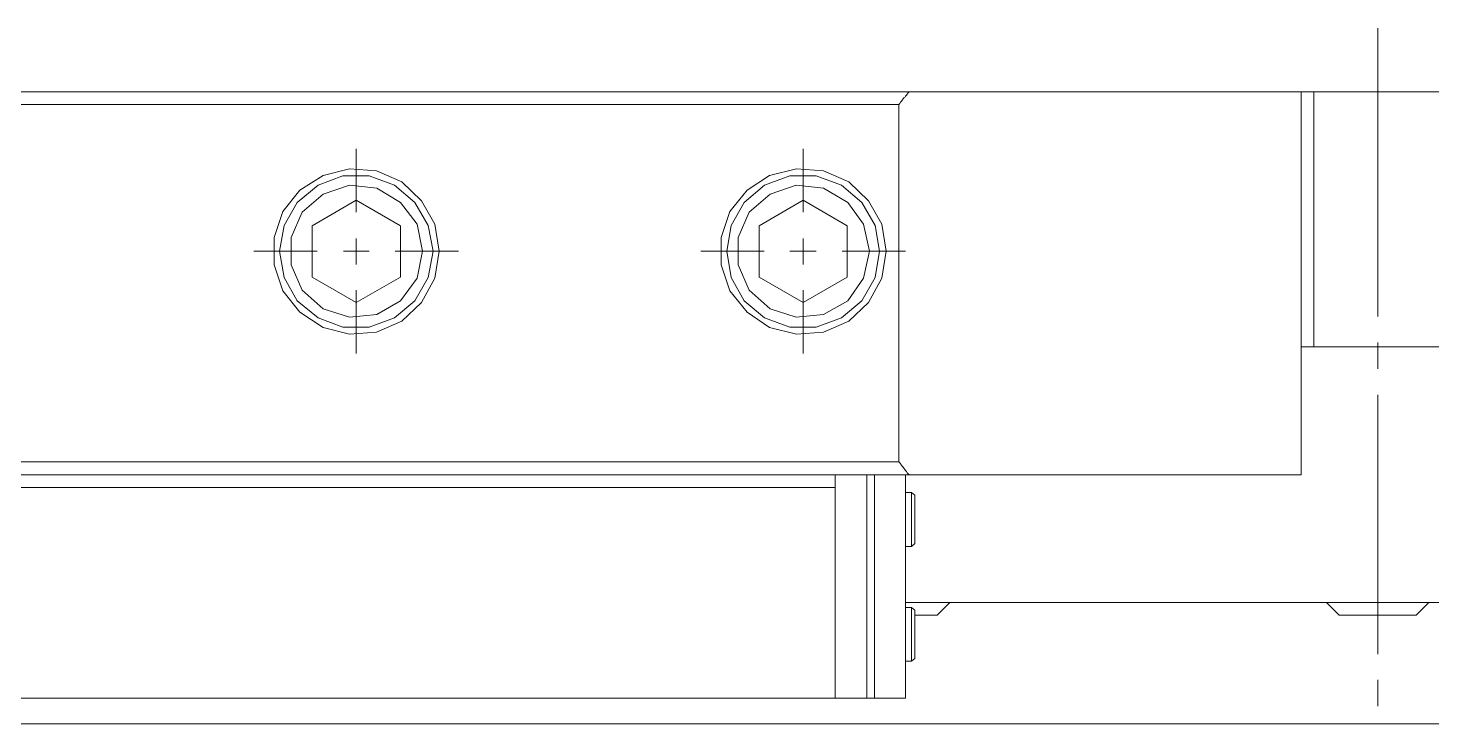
# Model space of a CAD drawing. Header units: millimetres. Extents: x 288 to 8834, y 20 to 9668.
# Drawn here: x 2965.4 to 3185.3, y 9157.8 to 9266.8 of the extents above; entities that cross this region are included whole.
import ezdxf

# ---------------------------------------------------------------- set-up
doc = ezdxf.new("R2010")
doc.units = ezdxf.units.MM
doc.layers.add('Layer1', color=7, linetype='Continuous')

# ---------------------------------------------------------------- blocks, each defined once
blk = doc.blocks.new('BLKF078')
at = {"layer": 'Layer1', "color": 7, "linetype": 'Continuous', "lineweight": 13}
for p, q in [((3102.48, 9255.67), (3102.31, 9255.5)), ((3102.56, 9255.85), (3102.48, 9255.67)), ((3102.74, 9255.93), (3102.56, 9255.85)), ((3102.82, 9256.1), (3102.74, 9255.93)), ((3102.99, 9256.28), (3102.82, 9256.1)), ((3103.08, 9256.45), (3102.99, 9256.28)), ((3103.25, 9256.62), (3103.08, 9256.45)), ((3103.42, 9256.79), (3103.25, 9256.62)), ((3101.96, 9254.98), (3101.79, 9254.81)), ((3101.79, 9254.81), (3101.79, 9198.84)), ((3102.05, 9255.16), (3101.96, 9254.98)), ((3102.22, 9255.33), (3102.05, 9255.16)), ((3102.31, 9255.5), (3102.22, 9255.33)), ((3101.79, 9198.84), (2773.78, 9198.84))]:
    blk.add_line(p, q, dxfattribs=at)
blk = doc.blocks.new('BLKF079')
at = {"layer": 'Layer1', "color": 7, "linetype": 'Continuous', "lineweight": 13}
for p, q in [((3101.79, 9198.84), (3101.96, 9198.67)), ((3101.96, 9198.67), (3102.05, 9198.49)), ((3102.05, 9198.49), (3102.22, 9198.32)), ((3102.22, 9198.32), (3102.31, 9198.15)), ((3102.31, 9198.15), (3102.48, 9197.98)), ((3102.48, 9197.98), (3102.56, 9197.81)), ((3102.56, 9197.81), (3102.74, 9197.63)), ((3102.74, 9197.63), (3102.82, 9197.46)), ((3102.82, 9197.46), (3102.99, 9197.29)), ((3102.99, 9197.29), (3103.08, 9197.12)), ((3103.08, 9197.12), (3103.25, 9196.94))]:
    blk.add_line(p, q, dxfattribs=at)
blk = doc.blocks.new('BLKF376')
at = {"layer": 'Layer1', "color": 7, "linetype": 'Continuous', "lineweight": 13}
for p, q in [((3084.74, 9243.62), (3080.78, 9242.15)), ((3088.87, 9243.62), (3084.74, 9243.62)), ((3092.83, 9242.15), (3088.87, 9243.62)), ((3080.78, 9242.15), (3077.59, 9239.48)), ((3096.02, 9239.48), (3092.83, 9242.15)), ((3077.59, 9239.48), (3075.52, 9235.87)), ((3098.09, 9235.87), (3096.02, 9239.48)), ((3075.52, 9235.87), (3074.83, 9231.82)), ((3098.77, 9231.82), (3098.09, 9235.87)), ((3074.83, 9231.82), (3075.52, 9227.69)), ((3075.52, 9227.69), (3077.59, 9224.07)), ((3096.02, 9224.07), (3098.09, 9227.69)), ((3077.59, 9224.07), (3080.78, 9221.4)), ((3092.83, 9221.4), (3096.02, 9224.07)), ((3080.78, 9221.4), (3084.74, 9219.94)), ((3088.87, 9219.94), (3092.83, 9221.4)), ((3084.74, 9219.94), (3088.87, 9219.94))]:
    blk.add_line(p, q, dxfattribs=at)
blk = doc.blocks.new('BLKF377')
at = {"layer": 'Layer1', "color": 7, "linetype": 'Continuous', "lineweight": 13}
for p, q in [((3081.64, 9240.78), (3078.37, 9237.93)), ((3085.69, 9242.15), (3081.64, 9240.78)), ((3089.99, 9241.72), (3085.69, 9242.15)), ((3093.78, 9239.48), (3089.99, 9241.72)), ((3096.28, 9236.04), (3093.78, 9239.48)), ((3078.37, 9237.93), (3076.64, 9233.97)), ((3097.22, 9231.82), (3096.28, 9236.04)), ((3076.64, 9233.97), (3076.64, 9229.67)), ((3076.64, 9229.67), (3078.37, 9225.71)), ((3093.78, 9224.07), (3096.28, 9227.6)), ((3078.37, 9225.71), (3081.64, 9222.78)), ((3081.64, 9222.78), (3085.69, 9221.49)), ((3089.99, 9221.92), (3093.78, 9224.07)), ((3085.69, 9221.49), (3089.99, 9221.92))]:
    blk.add_line(p, q, dxfattribs=at)
blk = doc.blocks.new('BLKF378')
at = {"layer": 'Layer1', "color": 7, "linetype": 'Continuous', "lineweight": 13}
for p, q in [((3011.63, 9240.78), (3008.35, 9237.93)), ((3015.76, 9242.15), (3011.63, 9240.78)), ((3020.07, 9241.72), (3015.76, 9242.15)), ((3023.77, 9239.48), (3020.07, 9241.72)), ((3026.35, 9236.04), (3023.77, 9239.48)), ((3008.35, 9237.93), (3006.63, 9233.97)), ((3027.21, 9231.82), (3026.35, 9236.04)), ((3006.63, 9233.97), (3006.63, 9229.67)), ((3006.63, 9229.67), (3008.35, 9225.71)), ((3023.77, 9224.07), (3026.35, 9227.6)), ((3008.35, 9225.71), (3011.63, 9222.78)), ((3011.63, 9222.78), (3015.76, 9221.49)), ((3020.07, 9221.92), (3023.77, 9224.07)), ((3015.76, 9221.49), (3020.07, 9221.92))]:
    blk.add_line(p, q, dxfattribs=at)
blk = doc.blocks.new('BLKF379')
at = {"layer": 'Layer1', "color": 7, "linetype": 'Continuous', "lineweight": 13}
for p, q in [((3016.79, 9239.83), (3009.9, 9235.78)), ((3023.77, 9235.78), (3016.79, 9239.83)), ((3009.9, 9235.78), (3009.9, 9227.77)), ((3023.77, 9227.77), (3023.77, 9235.78)), ((3016.79, 9223.81), (3023.77, 9227.77))]:
    blk.add_line(p, q, dxfattribs=at)
blk = doc.blocks.new('BLKF380')
at = {"layer": 'Layer1', "color": 7, "linetype": 'Continuous', "lineweight": 13}
for p, q in [((3014.73, 9243.62), (3010.85, 9242.15)), ((3018.86, 9243.62), (3014.73, 9243.62)), ((3022.82, 9242.15), (3018.86, 9243.62)), ((3010.85, 9242.15), (3007.58, 9239.48)), ((3026.01, 9239.48), (3022.82, 9242.15)), ((3007.58, 9239.48), (3005.51, 9235.87)), ((3028.08, 9235.87), (3026.01, 9239.48)), ((3005.51, 9235.87), (3004.82, 9231.82)), ((3028.85, 9231.82), (3028.08, 9235.87)), ((3004.82, 9231.82), (3005.51, 9227.69)), ((3005.51, 9227.69), (3007.58, 9224.07)), ((3026.01, 9224.07), (3028.08, 9227.69)), ((3007.58, 9224.07), (3010.85, 9221.4)), ((3022.82, 9221.4), (3026.01, 9224.07)), ((3010.85, 9221.4), (3014.73, 9219.94)), ((3018.86, 9219.94), (3022.82, 9221.4)), ((3014.73, 9219.94), (3018.86, 9219.94))]:
    blk.add_line(p, q, dxfattribs=at)
blk = doc.blocks.new('BLKF689')
at = {"layer": 'Layer1', "color": 7, "linetype": 'Continuous', "lineweight": 13}
for p, q in [((3015.76, 9244.74), (3011.63, 9243.7)), ((3019.98, 9244.39), (3015.76, 9244.74)), ((3011.63, 9243.7), (3008.01, 9241.38)), ((3023.94, 9242.67), (3019.98, 9244.39)), ((3027.04, 9239.74), (3023.94, 9242.67)), ((3008.01, 9241.38), (3005.34, 9238.02)), ((3029.11, 9236.04), (3027.04, 9239.74)), ((3005.34, 9238.02), (3003.96, 9233.97)), ((3029.8, 9231.82), (3029.11, 9236.04)), ((3003.96, 9233.97), (3003.96, 9229.67)), ((3003.96, 9229.67), (3005.34, 9225.62)), ((3027.04, 9223.81), (3029.11, 9227.6)), ((3005.34, 9225.62), (3008.01, 9222.26)), ((3023.94, 9220.88), (3027.04, 9223.81)), ((3008.01, 9222.26), (3011.63, 9219.85)), ((3019.98, 9219.16), (3023.94, 9220.88)), ((3011.63, 9219.85), (3015.76, 9218.82)), ((3015.76, 9218.82), (3019.98, 9219.16))]:
    blk.add_line(p, q, dxfattribs=at)
blk = doc.blocks.new('BLKF690')
at = {"layer": 'Layer1', "color": 7, "linetype": 'Continuous', "lineweight": 13}
for p, q in [((3085.77, 9244.74), (3081.55, 9243.7)), ((3089.99, 9244.39), (3085.77, 9244.74)), ((3081.55, 9243.7), (3078.02, 9241.38)), ((3093.95, 9242.67), (3089.99, 9244.39)), ((3097.05, 9239.74), (3093.95, 9242.67)), ((3078.02, 9241.38), (3075.35, 9238.02)), ((3099.12, 9236.04), (3097.05, 9239.74)), ((3075.35, 9238.02), (3073.97, 9233.97)), ((3099.81, 9231.82), (3099.12, 9236.04)), ((3073.97, 9233.97), (3073.97, 9229.67)), ((3073.97, 9229.67), (3075.35, 9225.62)), ((3097.05, 9223.81), (3099.12, 9227.6)), ((3075.35, 9225.62), (3078.02, 9222.26)), ((3093.95, 9220.88), (3097.05, 9223.81)), ((3078.02, 9222.26), (3081.55, 9219.85)), ((3089.99, 9219.16), (3093.95, 9220.88)), ((3081.55, 9219.85), (3085.77, 9218.82)), ((3085.77, 9218.82), (3089.99, 9219.16))]:
    blk.add_line(p, q, dxfattribs=at)
blk = doc.blocks.new('BLKF026')
at = {"layer": 'Layer1', "color": 7, "linetype": 'Continuous', "lineweight": 13}
for p, q in [((3176.79, 9221.57), (3176.79, 9266.78)), ((3164.82, 9256.79), (2771.8, 9256.79)), ((3164.82, 9256.79), (3164.82, 9196.77)), ((3188.76, 9256.79), (3164.82, 9256.79)), ((3166.8, 9216.84), (3166.8, 9256.79)), ((2773.78, 9254.81), (3101.79, 9254.81)), ((3016.79, 9247.84), (3016.79, 9237.93)), ((3086.8, 9247.84), (3086.8, 9237.93)), ((3086.8, 9239.83), (3079.92, 9235.78)), ((3093.69, 9235.78), (3086.8, 9239.83)), ((3016.79, 9233.8), (3016.79, 9229.75)), ((3079.92, 9235.78), (3079.92, 9227.77)), ((3086.8, 9233.8), (3086.8, 9229.75)), ((3093.69, 9227.77), (3093.69, 9235.78)), ((3000.78, 9231.82), (3010.68, 9231.82)), ((3014.81, 9231.82), (3018.86, 9231.82)), ((3022.91, 9231.82), (3032.81, 9231.82)), ((3026.35, 9227.6), (3027.21, 9231.82)), ((3028.08, 9227.69), (3028.85, 9231.82)), ((3029.11, 9227.6), (3029.8, 9231.82)), ((3070.79, 9231.82), (3080.69, 9231.82)), ((3084.74, 9231.82), (3088.87, 9231.82)), ((3092.92, 9231.82), (3102.82, 9231.82)), ((3096.28, 9227.6), (3097.22, 9231.82)), ((3098.09, 9227.69), (3098.77, 9231.82)), ((3099.12, 9227.6), (3099.81, 9231.82)), ((3009.9, 9227.77), (3016.79, 9223.81)), ((3079.92, 9227.77), (3086.8, 9223.81)), ((3086.8, 9223.81), (3093.69, 9227.77)), ((3016.79, 9225.71), (3016.79, 9215.8)), ((3086.8, 9225.71), (3086.8, 9215.8)), ((3188.76, 9216.84), (3164.82, 9216.84)), ((3176.79, 9213.39), (3176.79, 9217.53)), ((3176.79, 9168.7), (3176.79, 9209.34)), ((3164.82, 9196.77), (2771.8, 9196.77)), ((3091.8, 9196.77), (3091.8, 9161.81)), ((3096.79, 9161.81), (3096.79, 9196.77)), ((3098, 9161.81), (3098, 9196.77)), ((3102.82, 9161.81), (3102.82, 9196.77)), ((3103.25, 9196.94), (3103.42, 9196.77)), ((2786.78, 9194.79), (3091.8, 9194.79)), ((3103.77, 9194.02), (3102.82, 9194.02)), ((3103.77, 9194.02), (3103.77, 9185.58)), ((3104.29, 9193.59), (3103.77, 9194.02)), ((3104.29, 9193.59), (3104.29, 9186.01)), ((3102.82, 9185.58), (3103.77, 9185.58)), ((3103.77, 9185.58), (3104.29, 9186.01)), ((3102.82, 9176.79), (3250.77, 9176.79)), ((3107.82, 9174.81), (3109.8, 9176.79)), ((3168.79, 9176.79), (3170.77, 9174.81)), ((3182.82, 9174.81), (3184.8, 9176.79)), ((3103.77, 9176.02), (3102.82, 9176.02)), ((3103.77, 9176.02), (3103.77, 9167.58)), ((3104.29, 9175.59), (3103.77, 9176.02)), ((3104.29, 9175.59), (3104.29, 9168.01)), ((3104.29, 9174.81), (3107.82, 9174.81)), ((3170.77, 9174.81), (3182.82, 9174.81)), ((3103.77, 9167.58), (3104.29, 9168.01)), ((3102.82, 9167.58), (3103.77, 9167.58)), ((3176.79, 9160.52), (3176.79, 9164.65)), ((3091.8, 9161.81), (2952.64, 9161.81)), ((3096.79, 9161.81), (3091.8, 9161.81)), ((3096.79, 9161.81), (3102.82, 9161.81)), ((3415.76, 9157.76), (2937.83, 9157.76))]:
    blk.add_line(p, q, dxfattribs=at)
for name in ['BLKF078', 'BLKF689', 'BLKF690', 'BLKF380', 'BLKF376', 'BLKF378', 'BLKF377', 'BLKF379', 'BLKF079']:
    blk.add_blockref(name, (0, 0), dxfattribs=at)

msp = doc.modelspace()

# ---------------------------------------------------------------- block references
at = {"layer": 'Layer1', "color": 7, "linetype": 'Continuous', "lineweight": 13}
msp.add_blockref('BLKF026', (0, 0), dxfattribs=at)

doc.saveas('drawing.dxf')
